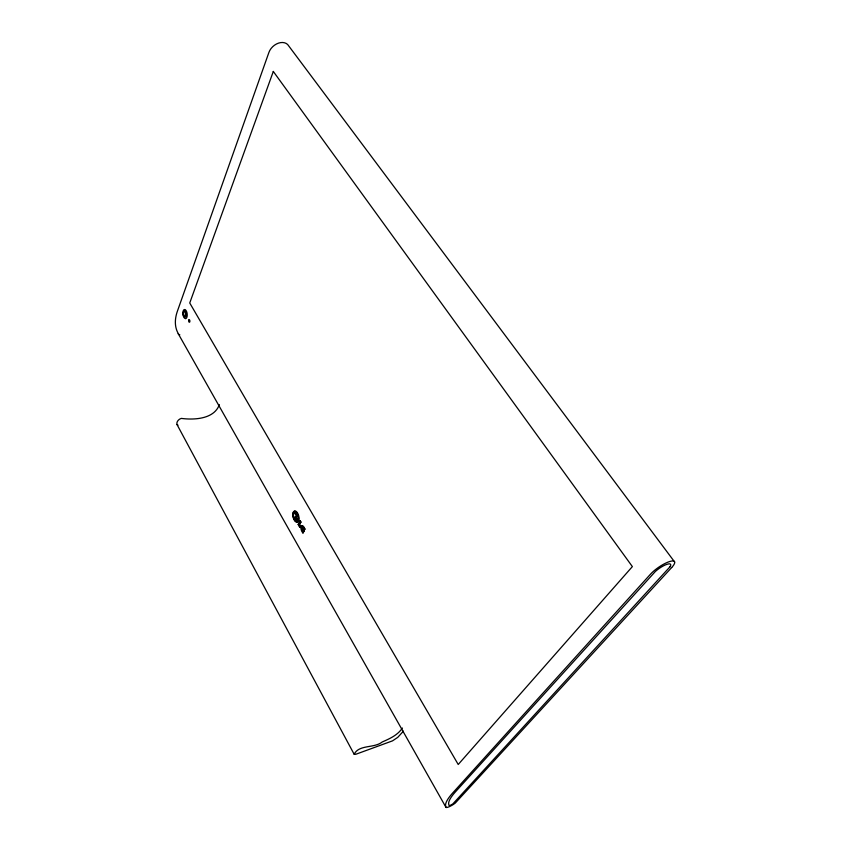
<?xml version="1.0" encoding="UTF-8"?>
<svg xmlns="http://www.w3.org/2000/svg" width="850" height="850" viewBox="0 0 850 850"><rect width="100%" height="100%" fill="white"/><g stroke="black" fill="none" stroke-linecap="round" stroke-linejoin="round"><path stroke-width="1.27" d="M297.829 520.508L296.597 517.841L297.755 519.318M219.364 404.611C214.242 419.156 194.183 420.102 181.347 418.402C178.84 419.029 176.163 421.781 176.981 424.501L354.163 754.279L355.799 754.279L392.541 740.849L397.768 737.343L403.41 731.159M295.205 518.001L296.267 515.557L296.82 515.971C295.853 520.094 294.621 519.053 296.544 515.483M295.641 518.117L296.82 515.971M295.014 512.444A4.367 2.019 75.3 0 1 297.203 515.058L296.916 513.666M297.84 519.977L296.597 517.841M298.148 524.471L300.252 520.806L300.953 522.028L299.179 524.96L299.752 527.287L298.148 524.471L298.69 524.333M299.211 523.154L300.252 520.806M299.179 524.96L300.953 522.028M299.752 527.287L300.624 526.394L299.71 524.811M301.644 526.373A3.06 1.424 75 0 1 303.556 526.575L304.969 529.029L303.694 530.804L303.121 529.784L303.652 528.583A2.274 1.052 75 0 0 302.674 527.298A2.274 1.052 75 0 0 301.644 528.456A2.274 1.052 75 0 0 302.494 531.176L302.058 529.582L302.855 528.881L304.119 531.101L302.834 532.908L302.409 532.174L303.036 531.834A14.79 6.917 75.1 0 1 302.409 530.846M302.855 528.881L302.058 529.582M303.121 529.784L304.194 528.434A2.274 1.052 75 0 0 302.345 527.542A2.274 1.052 75 0 0 303.036 531.027L302.494 531.176M302.409 532.174L303.036 531.834M303.694 530.804L304.969 529.029M302.834 532.908L304.119 531.101M402.379 728.025C397.747 735.133 389.693 738.703 382.224 741.986C374.138 748.499 358.987 744.324 354.163 754.279M671.691 567.513L455.303 803.048A6.651 1.392 -31.1 0 1 448.959 806.831A6.651 1.392 -31.1 0 1 445.931 806.958A70.964 14.886 -31.6 0 1 452.901 792.742L650.494 574.186A16.108 4.314 -34.4 0 1 669.566 561.553A16.108 4.314 -34.4 0 1 671.713 567.513M302.749 531.399L303.291 531.25M302.494 531.983A14.801 6.906 75.1 0 1 301.442 530.241A3.06 1.424 75 0 1 301.102 526.511A3.06 1.424 75 0 1 303.014 526.724L303.556 526.575M303.652 528.583L304.194 528.434M301.442 530.241L301.984 530.092A14.79 6.917 75.1 0 0 302.143 530.4M300.082 526.543L300.624 526.394M296.098 518.904L295.917 518.043M295.928 519.276L295.471 517.926M177.99 425.159L176.981 424.501M674.613 561.946L288.671 45.857A11.996 8.691 -41.3 0 0 278.524 43.116A11.996 8.691 -41.3 0 0 268.898 52.456L177.406 311.174A56.1 33.915 -30.6 0 0 178.011 333.083A5.259 3.166 -28.6 0 0 179.817 334.815M299.71 520.944L300.411 522.176M303.014 526.713L304.428 529.178M303.663 529.635L304.236 530.655M302.313 529.029L303.578 531.25M299.221 525.268L300.294 527.138M302.951 532.026L303.376 532.759M178.224 333.678L445.942 807.277M184.577 309.496A4.59 2.125 83.2 0 0 182.931 314.118A4.516 2.083 83.2 0 0 185.47 318.548M185.523 318.633A4.59 2.125 83.2 0 0 187.191 314.022A4.516 2.083 83.2 0 0 184.546 309.581M183.674 313.342A2.858 1.317 83.2 0 1 185.661 311.812A2.858 1.317 83.2 0 1 185.852 316.572A2.858 1.317 83.2 0 1 183.706 314.086M296.14 521.581A5.61 2.592 75.3 0 0 296.894 521.953A5.716 2.635 75.3 0 0 298.977 517.214A5.61 2.592 75.3 0 0 295.418 511.02A5.716 2.635 75.3 0 0 293.271 514.388M295.396 520.859A5.61 2.592 75.3 0 1 294.695 519.839M293.643 517.204A5.61 2.592 75.3 0 1 293.356 515.769M298.403 517.459A5.61 2.592 75.3 0 0 294.844 511.254A5.716 2.635 75.3 0 0 292.825 515.918A5.61 2.592 75.3 0 0 296.353 522.102A5.716 2.635 75.3 0 0 298.435 517.363M296.267 521.464A4.951 2.284 75.3 0 1 293.154 516.003A5.047 2.327 75.3 0 1 294.971 511.817A4.951 2.284 75.3 0 1 296.873 513.74M296.193 520.891A4.367 2.019 75.3 0 1 293.441 516.077A4.452 2.051 75.3 0 1 295.046 512.38M297.627 520.136A4.452 2.051 75.3 0 1 296.246 520.986M297.893 520.614A5.047 2.327 75.3 0 1 296.331 521.56M297.181 513.602A4.962 2.284 75.3 0 0 295.237 511.743A5.047 2.327 75.3 0 0 293.431 513.612M296.459 520.816A4.367 2.019 75.3 0 1 293.93 517.119M293.717 513.952A4.452 2.051 75.3 0 1 295.311 512.306A4.367 2.019 75.3 0 1 297.033 513.952M296.544 521.39A4.951 2.284 75.3 0 1 293.42 515.929M301.984 530.081A3.06 1.424 75 0 1 301.729 529.444M295.375 514.08L295.609 514.569L295.375 514.08M273.307 71.453L189.741 302.993L458.224 764.49L632.368 566.599L273.307 71.453M669.938 566.865L452.933 803.813A3.092 0.648 -31.1 0 1 449.013 805.449L448.747 804.461A67.458 14.152 -31.6 0 1 455.696 791.584L655.414 571.423A11.411 3.06 -34.4 0 1 667.133 564.262A11.411 3.06 -34.4 0 1 669.959 566.854M188.647 320.28A1.328 0.616 83.1 0 0 189.38 322.256A1.328 0.616 83.1 0 0 189.72 320.259A1.328 0.616 83.1 0 0 188.647 320.28M183.175 312.683A2.858 1.317 83.2 0 0 184.737 316.922A2.858 1.317 83.2 0 0 185.47 312.641A2.858 1.317 83.2 0 0 183.175 312.683"/></g></svg>
